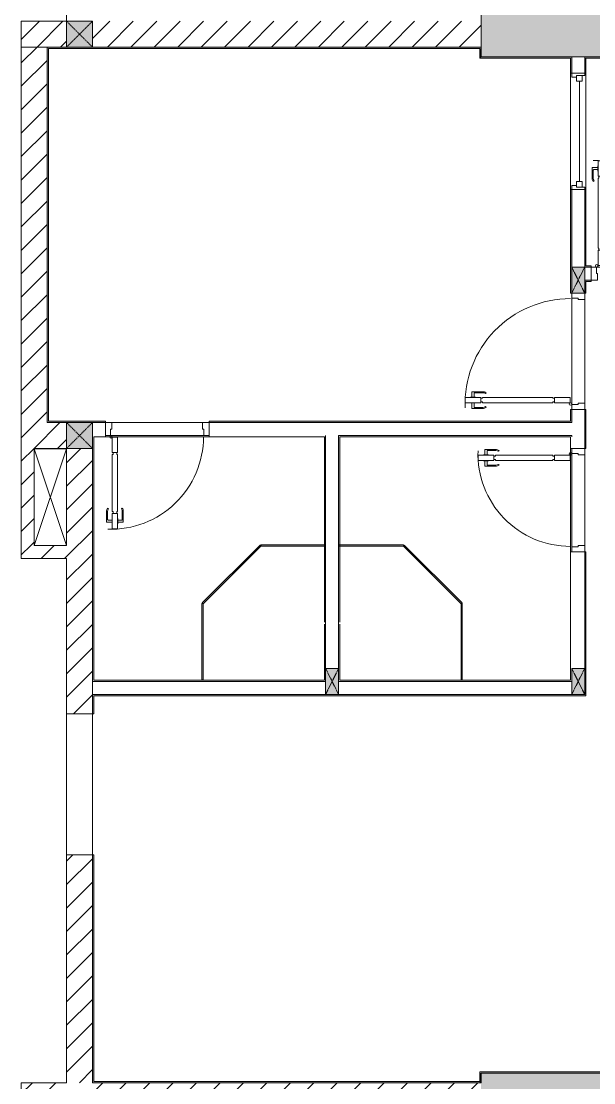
# Model space of a CAD drawing. Header units: millimetres. Extents: x 42054 to 236235, y 253 to 78637.
# Drawn here: x 227383 to 231803, y 61837 to 70037 of the extents above; entities that cross this region are included whole.
import ezdxf

# ---------------------------------------------------------------- set-up
doc = ezdxf.new("R2010")
doc.units = ezdxf.units.MM
doc.linetypes.add('IMPORT-Dash _2_', pattern=[6, 3, -3])
for name, color, linetype, lineweight in [('0-2', 130, 'Continuous', 9), ('A-DETL-GENF-7', 130, 'Continuous', 9), ('A-DOOR-2', 130, 'Continuous', 9), ('A-FLOR-1', 130, 'Continuous', 9), ('A-GLAZ-5', 130, 'Continuous', 9), ('A-GLAZ-CURT-3', 130, 'Continuous', 9), ('A-WALL-1', 130, 'Continuous', 9), ('A-WALL-PATT-3', 130, 'Continuous', 9), ('A_1404_dwg-1', 130, 'Continuous', 9), ('I-WALL', 130, 'Continuous', 9), ('I-WALL-1', 130, 'Continuous', 9), ('S-COLS-1', 130, 'Continuous', 9), ('S-COLS-10', 130, 'IMPORT-Dash _2_', 9), ('S-COLS-2', 130, 'Continuous', 9), ('S-COLS-4', 130, 'Continuous', 9), ('S-COLS-HDLN-1', 130, 'IMPORT-Dash _2_', 9)]:
    doc.layers.add(name, color=color, linetype=linetype, lineweight=lineweight)
pattern_1 = [(45, (0, 0), (-90.50967, 90.50967), [])]

# ---------------------------------------------------------------- blocks, each defined once
blk = doc.blocks.new('A_1404_dwg_NCV_TKTC_KET CAU_rvt-1-TKTC_MB HOÀN THIỆN SÀN TẦNG 3-4-4819833-KeyPlan-CH1A')
at = {"layer": 'S-COLS-1'}
for points in [[(123352.6, 69761.9), (123352.4, 70111.9), (122052.6, 70111.7), (122052.6, 69761.9), (122862.6, 69761.9)], [(122862.6, 61561.9), (123352.6, 61561.9), (123352.6, 61911.9), (122052.6, 61911.9), (122052.6, 61561.9), (122742.6, 61561.9)]]:
    blk.add_hatch(color=256, dxfattribs=at).paths.add_polyline_path(points)
at = {"layer": 'A-FLOR-1', "flags": 128}
blk.add_lwpolyline([(118602.6, 65986.9), (118602.6, 66734.9), (118852.5, 66734.9)], dxfattribs=at)
at = {"layer": 'S-COLS-2'}
blk.add_line((122052.6, 70111.9), (122052.6, 69836.9), dxfattribs=at)
blk = doc.blocks.new('A_1404_dwg_DOOR_CW_01 CANH MO-PANEL KINH - DIW_01-900x2200-CỬA GỖ VÂN LAMINATE-V95-TKTC_MB HOÀN THIỆN SÀN TẦNG 3-4-4819903-KeyPlan-CH1A')
at = {"layer": 'A-DETL-GENF-7'}
for p, q in [((38813.8, 28420.8), (38818.3, 28414.2)), ((38839.6, 28428.9), (38919.1, 28428.9)), ((38902.1, 28420.9), (38839.6, 28420.9)), ((38906.1, 28385.9), (38906.1, 28416.9)), ((38923.1, 28385.9), (38923.1, 28424.9)), ((38813.8, 28307.1), (38818.3, 28313.6)), ((38902.1, 28306.9), (38839.6, 28306.9)), ((38839.6, 28298.9), (38919.1, 28298.9)), ((38906.1, 28341.9), (38906.1, 28310.9)), ((38923.1, 28341.9), (38923.1, 28302.9))]:
    blk.add_line(p, q, dxfattribs=at)
at = {"layer": 'A-DETL-GENF-7', "flags": 128}
for points in [[(38284.6, 28343.9), (38284.6, 28383.9), (38164.6, 28383.9), (38164.6, 28343.9)], [(38298.6, 28349.9), (38298.6, 28343.9), (38840.6, 28343.9), (38840.6, 28349.9), (38854.6, 28349.9), (38854.6, 28377.9), (38840.6, 28377.9), (38840.6, 28383.9), (38298.6, 28383.9), (38298.6, 28377.9), (38284.6, 28377.9), (38284.6, 28349.9)], [(38974.6, 28383.9), (38974.6, 28343.9), (38854.6, 28343.9), (38854.6, 28383.9)], [(38894.8, 28385.9), (38894.8, 28383.9), (38934.3, 28383.9), (38934.3, 28385.9)], [(38894.8, 28341.9), (38894.8, 28343.9), (38934.3, 28343.9), (38934.3, 28341.9)]]:
    blk.add_lwpolyline(points, close=True, dxfattribs=at)
at = {"layer": 'A-DETL-GENF-7'}
blk.add_circle((38162.6, 28393.9), 10, dxfattribs=at)
for centre, radius, start, end in [((38162.6, 28393.9), 814, 270, 2), ((38839.6, 28383.9), 45, 90, 125), ((38839.6, 28383.9), 37, 90, 125), ((38902.1, 28416.9), 4, 0, 90), ((38919.1, 28424.9), 4, 0, 90), ((38839.6, 28343.9), 45, 235, 270), ((38839.6, 28343.9), 37, 235, 270), ((38902.1, 28310.9), 4, 270, 0), ((38919.1, 28302.9), 4, 270, 0)]:
    blk.add_arc(centre, radius, start, end, dxfattribs=at)
at = {"layer": 'A-DOOR-2'}
blk.add_line((38152.6, 28393.9), (38152.6, 28368.9), dxfattribs=at)
at = {"layer": 'A-DOOR-2', "flags": 128}
blk.add_lwpolyline([(38052.6, 28436.9), (38052.6, 28386.9), (38102.6, 28386.9), (38102.6, 28396.9), (38152.6, 28396.9), (38152.6, 28436.9)], close=True, dxfattribs=at)
blk.add_lwpolyline([(38152.6, 27536.9), (38152.6, 27576.9), (38102.6, 27576.9), (38102.6, 27586.9), (38052.6, 27586.9), (38052.6, 27536.9)], dxfattribs=at)
blk = doc.blocks.new('A_1404_dwg_DOOR_CW_01 CANH MO-PANEL KINH - DIG_02-800x2200-CỬA NHÔM KÍNH-V60-TKTC_MB HOÀN THIỆN SÀN TẦNG 3-4-4819851-KeyPlan-CH1A')
at = {"layer": 'A-DETL-GENF-7'}
for p, q in [((104712.9, 29523.9), (104712.9, 29603.4)), ((104755.9, 29607.4), (104716.9, 29607.4)), ((104799.9, 29607.4), (104838.9, 29607.4)), ((104842.9, 29523.9), (104842.9, 29603.4)), ((104720.9, 29586.4), (104720.9, 29523.9)), ((104755.9, 29590.4), (104724.9, 29590.4)), ((104799.9, 29590.4), (104830.9, 29590.4)), ((104834.9, 29586.4), (104834.9, 29523.9)), ((104721.1, 29498.1), (104727.6, 29502.7)), ((104834.8, 29498.1), (104828.2, 29502.7))]:
    blk.add_line(p, q, dxfattribs=at)
at = {"layer": 'A-DETL-GENF-7', "flags": 128}
for points in [[(104755.9, 29579.2), (104757.9, 29579.2), (104757.9, 29618.7), (104755.9, 29618.7)], [(104797.9, 29658.9), (104757.9, 29658.9), (104757.9, 29538.9), (104797.9, 29538.9)], [(104799.9, 29579.2), (104797.9, 29579.2), (104797.9, 29618.7), (104799.9, 29618.7)], [(104763.9, 29082.9), (104757.9, 29082.9), (104757.9, 29524.9), (104763.9, 29524.9), (104763.9, 29538.9), (104791.9, 29538.9), (104791.9, 29524.9), (104797.9, 29524.9), (104797.9, 29082.9), (104791.9, 29082.9), (104791.9, 29068.9), (104763.9, 29068.9)], [(104757.9, 29068.9), (104797.9, 29068.9), (104797.9, 28948.9), (104757.9, 28948.9)]]:
    blk.add_lwpolyline(points, close=True, dxfattribs=at)
at = {"layer": 'A-DETL-GENF-7'}
blk.add_circle((104807.9, 28946.9), 10, dxfattribs=at)
for centre, radius, start, end in [((104807.9, 28946.9), 714, 88, 180), ((104716.9, 29603.4), 4, 90, 180), ((104838.9, 29603.4), 4, 0, 90), ((104757.9, 29523.9), 45, 180, 215), ((104724.9, 29586.4), 4, 90, 180), ((104757.9, 29523.9), 37, 180, 215), ((104797.9, 29523.9), 37, 325, 0), ((104830.9, 29586.4), 4, 0, 90), ((104797.9, 29523.9), 45, 325, 0)]:
    blk.add_arc(centre, radius, start, end, dxfattribs=at)
at = {"layer": 'A-DOOR-2'}
blk.add_line((104807.9, 28936.9), (104782.9, 28936.9), dxfattribs=at)
at = {"layer": 'A-DOOR-2', "flags": 128}
for points in [[(104050.9, 28836.9), (104050.9, 28936.9), (104090.9, 28936.9), (104090.9, 28886.9), (104100.9, 28886.9), (104100.9, 28836.9)], [(104800.9, 28836.9), (104800.9, 28886.9), (104810.9, 28886.9), (104810.9, 28936.9), (104850.9, 28936.9), (104850.9, 28836.9)]]:
    blk.add_lwpolyline(points, close=True, dxfattribs=at)
blk = doc.blocks.new('A_1404_dwg_M_Fixed - 900 x 1400-901191-TKTC_MB HOÀN THIỆN SÀN TẦNG 3-4-4819853-KeyPlan-CH1A')
at = {"layer": 'A-GLAZ-5'}
blk.add_line((107013.5, 28877.9), (107787.5, 28877.9), dxfattribs=at)
at = {"layer": 'A-GLAZ-5', "flags": 128}
for points in [[(106982.5, 28899.9), (106982.5, 28936.9), (106950.5, 28936.9)], [(106950.5, 28836.9), (106969.5, 28836.9), (106969.5, 28899.9), (107013.5, 28899.9), (107013.5, 28855.9), (106969.5, 28855.9)], [(107831.5, 28855.9), (107787.5, 28855.9), (107787.5, 28899.9), (107831.5, 28899.9), (107831.5, 28836.9), (107849.4, 28836.9)], [(107818.5, 28899.9), (107818.5, 28936.9), (107850.5, 28936.9)]]:
    blk.add_lwpolyline(points, dxfattribs=at)
blk = doc.blocks.new('A_1404_dwg_System Panel - Glazed-901218-TKTC_MB HOÀN THIỆN SÀN TẦNG 3-4-4819900-KeyPlan-CH1A')
at = {"layer": 'A-GLAZ-CURT-3'}
blk.add_hatch(color=256, dxfattribs=at).paths.add_polyline_path([(41007.6, 64948.9), (41002.6, 65539.6), (40997.6, 65536.1), (40997.6, 64948.9)])
blk.add_line((41007.6, 64948.9), (41007.6, 65539.6), dxfattribs=at)
at = {"layer": 'A-GLAZ-CURT-3', "flags": 128}
blk.add_lwpolyline([(40997.6, 65537.5), (40997.6, 64948.9), (41007.6, 64948.9)], dxfattribs=at)
blk = doc.blocks.new('A_1404_dwg_System Panel - Glazed-901219-TKTC_MB HOÀN THIỆN SÀN TẦNG 3-4-V110-KeyPlan-CH1A')
at = {"layer": 'A-GLAZ-CURT-3'}
blk.add_hatch(color=256, dxfattribs=at).paths.add_polyline_path([(39446.8, 29483), (39450.3, 29493.6), (39002.6, 29934.3), (38999, 29930.7), (39409, 29520.7)])
blk.add_line((38999, 29930.7), (39446.8, 29483), dxfattribs=at)
at = {"layer": 'A-GLAZ-CURT-3', "flags": 128}
blk.add_lwpolyline([(39452.4, 29491.5), (39006.1, 29937.8), (38999, 29930.7)], dxfattribs=at)
blk = doc.blocks.new('A_1404_dwg_System Panel - Glazed-901217-TKTC_MB HOÀN THIỆN SÀN TẦNG 3-4-V111-KeyPlan-CH1A')
at = {"layer": 'A-GLAZ-CURT-3'}
blk.add_hatch(color=256, dxfattribs=at).paths.add_polyline_path([(39453.8, 29481.5), (39952.6, 29481.5), (39952.6, 29491.5), (39450.3, 29486.5), (39450.3, 29481.5)])
at = {"layer": 'A-GLAZ-CURT-3', "flags": 128}
blk.add_lwpolyline([(39450.3, 29481.5), (39952.6, 29481.5), (39952.6, 29491.5), (39450.3, 29491.5)], close=True, dxfattribs=at)
blk = doc.blocks.new('A_1404_dwg_G1_SOF - BO TRU - 100x200-746114-TKTC_MB HOÀN THIỆN SÀN TẦNG 3-4-4819846-KeyPlan-CH1A')
at = {"layer": 'S-COLS-1'}
blk.add_hatch(color=256, dxfattribs=at).paths.add_polyline_path([(49952.6, 40036.9), (49952.6, 40236.9), (49852.6, 40236.9), (49852.6, 40036.9)])
at = {"layer": 'S-COLS-1', "flags": 128}
blk.add_lwpolyline([(49852.6, 40036.9), (49852.6, 40236.9), (49952.6, 40236.9), (49952.6, 40036.9)], close=True, dxfattribs=at)
at = {"layer": 'S-COLS-HDLN-1'}
for p, q in [((49952.6, 40036.9), (49852.6, 40236.9)), ((49852.6, 40036.9), (49952.6, 40236.9))]:
    blk.add_line(p, q, dxfattribs=at)
blk = doc.blocks.new('A_1404_dwg_DOOR_CW_01 CANH MO-PANEL KINH - DIG_01-900x2200-CỬA NHÔM KÍNH-901226-TKTC_MB HOÀN THIỆN SÀN TẦNG 3-4-4819905-KeyPlan-CH1A')
at = {"layer": 'A-DETL-GENF-7'}
for p, q in [((37872.7, 26675.7), (37879.3, 26671.2)), ((37986.4, 26675.7), (37979.9, 26671.2)), ((37864.6, 26649.9), (37864.6, 26570.4)), ((37872.6, 26587.4), (37872.6, 26649.9)), ((37907.6, 26583.4), (37876.6, 26583.4)), ((37951.6, 26583.4), (37982.6, 26583.4)), ((37986.6, 26587.4), (37986.6, 26649.9)), ((37994.6, 26649.9), (37994.6, 26570.4)), ((37907.6, 26566.4), (37868.6, 26566.4)), ((37951.6, 26566.4), (37990.6, 26566.4))]:
    blk.add_line(p, q, dxfattribs=at)
at = {"layer": 'A-DETL-GENF-7', "flags": 128}
for points in [[(37909.6, 27204.9), (37949.6, 27204.9), (37949.6, 27324.9), (37909.6, 27324.9)], [(37915.6, 27190.9), (37909.6, 27190.9), (37909.6, 26648.9), (37915.6, 26648.9), (37915.6, 26634.9), (37943.6, 26634.9), (37943.6, 26648.9), (37949.6, 26648.9), (37949.6, 27190.9), (37943.6, 27190.9), (37943.6, 27204.9), (37915.6, 27204.9)], [(37907.6, 26594.7), (37909.6, 26594.7), (37909.6, 26555.2), (37907.6, 26555.2)], [(37949.6, 26514.9), (37909.6, 26514.9), (37909.6, 26634.9), (37949.6, 26634.9)], [(37951.6, 26594.7), (37949.6, 26594.7), (37949.6, 26555.2), (37951.6, 26555.2)]]:
    blk.add_lwpolyline(points, close=True, dxfattribs=at)
at = {"layer": 'A-DETL-GENF-7'}
blk.add_circle((37959.6, 27326.9), 10, dxfattribs=at)
for centre, radius, start, end in [((37959.6, 27326.9), 814, 180, 272), ((37909.6, 26649.9), 45, 145, 180), ((37909.6, 26649.9), 37, 145, 180), ((37949.6, 26649.9), 37, 0, 35), ((37949.6, 26649.9), 45, 0, 35), ((37868.6, 26570.4), 4, 180, 270), ((37876.6, 26587.4), 4, 180, 270), ((37982.6, 26587.4), 4, 270, 0), ((37990.6, 26570.4), 4, 270, 0)]:
    blk.add_arc(centre, radius, start, end, dxfattribs=at)
at = {"layer": 'A-DOOR-2'}
blk.add_line((37959.6, 27336.9), (37934.6, 27336.9), dxfattribs=at)
at = {"layer": 'A-DOOR-2', "flags": 128}
for points in [[(37152.6, 27436.9), (37102.6, 27436.9), (37102.6, 27336.9), (37142.6, 27336.9), (37142.6, 27386.9), (37152.6, 27386.9)], [(38002.6, 27436.9), (37952.6, 27436.9), (37952.6, 27386.9), (37962.6, 27386.9), (37962.6, 27336.9), (38002.6, 27336.9)]]:
    blk.add_lwpolyline(points, close=True, dxfattribs=at)
blk = doc.blocks.new('A_1404_dwg_System Panel - Glazed-901212-TKTC_MB HOÀN THIỆN SÀN TẦNG 3-4-V112-KeyPlan-CH1A')
at = {"layer": 'A-GLAZ-CURT-3'}
blk.add_hatch(color=256, dxfattribs=at).paths.add_polyline_path([(40551.3, 29481.5), (40554.8, 29486.5), (40551.3, 29491.5), (40052.6, 29491.5), (40052.6, 29481.5)])
at = {"layer": 'A-GLAZ-CURT-3', "flags": 128}
blk.add_lwpolyline([(40552.8, 29491.5), (40052.6, 29491.5), (40052.6, 29481.5), (40554.8, 29481.5)], dxfattribs=at)
blk = doc.blocks.new('A_1404_dwg_System Panel - Glazed-901210-TKTC_MB HOÀN THIỆN SÀN TẦNG 3-4-4819895-KeyPlan-CH1A')
at = {"layer": 'A-GLAZ-CURT-3'}
blk.add_hatch(color=256, dxfattribs=at).paths.add_polyline_path([(38999, 64948.9), (39007.6, 64948.9), (39002.6, 65539.6), (38997.6, 65539.6), (38997.6, 64948.9)])
blk.add_line((39007.6, 64948.9), (39007.6, 65537.5), dxfattribs=at)
at = {"layer": 'A-GLAZ-CURT-3', "flags": 128}
blk.add_lwpolyline([(38997.6, 65539.6), (38997.6, 64948.9), (39007.6, 64948.9)], dxfattribs=at)
blk = doc.blocks.new('A_1404_dwg_System Panel - Glazed-901211-TKTC_MB HOÀN THIỆN SÀN TẦNG 3-4-V113-KeyPlan-CH1A')
at = {"layer": 'A-GLAZ-CURT-3'}
blk.add_hatch(color=256, dxfattribs=at).paths.add_polyline_path([(40558.4, 29483), (41002.6, 29934.3), (40997.6, 29936.3), (40554.8, 29486.5)])
at = {"layer": 'A-GLAZ-CURT-3', "flags": 128}
blk.add_lwpolyline([(40999, 29937.8), (40551.3, 29490.1), (40558.4, 29483), (41006.1, 29930.7)], close=True, dxfattribs=at)
blk = doc.blocks.new('A_1404_dwg_NCV_TKTC_TANG 3 - 4_rvt-1-TKTC_MB HOÀN THIỆN SÀN TẦNG 3-4-4819943-KeyPlan-CH1A')
at = {"layer": 'A-WALL-PATT-3'}
for points in [[(118702.6, 66946.9), (118712.6, 66946.9), (118712.6, 69836.9), (118702.6, 69836.9), (118702.6, 69658.9)], [(122052.6, 69826.9), (122052.4, 69836.9), (118712.6, 69836.9), (118712.6, 69826.9), (122052.4, 69826.9)], [(122052.4, 69751.9), (122052.6, 69751.9), (122052.4, 69826.9), (122042.6, 69826.9), (122042.6, 69751.9)], [(122052.6, 69751.9), (122752.6, 69751.9), (122752.6, 69761.9), (122052.6, 69761.9)], [(122862.6, 69751.9), (123362.6, 69751.9), (123362.6, 69761.9), (122862.6, 69761.9)], [(121491.6, 64826.9), (122862.6, 64826.9), (122862.6, 64836.9), (119062.6, 64836.9), (119062.6, 64826.9), (120952.6, 64826.9)], [(122042.6, 61911.9), (123352.6, 61911.9), (123352.6, 61921.9), (122042.6, 61921.9)], [(122052.6, 61836.9), (122052.6, 61911.9), (122042.6, 61911.9), (122042.6, 61836.9)], [(119062.6, 61836.9), (122042.6, 61836.9), (122042.6, 61846.9), (119062.6, 61846.9)]]:
    blk.add_hatch(color=256, dxfattribs=at).paths.add_polyline_path(points)
h = blk.add_hatch(color=256, dxfattribs=at)
h.paths.add_polyline_path([(122752.6, 66946.9), (122752.6, 67036.9), (122742.6, 67036.9), (122742.6, 66946.9)])
h.paths.add_polyline_path([(122752.6, 67936.9), (122752.6, 68736.9), (122742.6, 68736.9), (122742.6, 67936.9)])
h.paths.add_polyline_path([(122742.6, 69636.9), (122752.6, 69636.9), (122752.6, 69751.9), (122742.6, 69751.9), (122742.6, 69658.9)])
h = blk.add_hatch(color=256, dxfattribs=at)
h.paths.add_polyline_path([(122852.6, 68146.9), (122862.6, 68146.9), (122862.6, 68736.9), (122852.6, 68736.9)])
h.paths.add_polyline_path([(122852.6, 69636.9), (122862.6, 69636.9), (122862.6, 69761.9), (122852.6, 69761.9), (122852.6, 69658.9)])
h = blk.add_hatch(color=256, dxfattribs=at)
h.paths.add_polyline_path([(122902.6, 68136.9), (122902.6, 68146.9), (122852.6, 68146.9), (122852.6, 68136.9), (122862.6, 68136.9)])
h.paths.add_polyline_path([(123952.6, 68136.9), (124552.6, 68136.9), (124552.6, 68146.9), (123802.6, 68146.9), (123802.6, 68136.9), (123852.6, 68136.9)])
h = blk.add_hatch(color=256, dxfattribs=at)
h.paths.add_polyline_path([(122852.6, 64836.9), (122862.6, 64836.9), (122862.6, 65937.3), (122852.6, 65937.3), (122852.6, 65036.9)])
h.paths.add_polyline_path([(122852.6, 66737.3), (122862.6, 66737.3), (122862.6, 67036.9), (122852.6, 67036.9)])
h.paths.add_polyline_path([(122852.6, 67936.9), (122862.6, 67936.9), (122862.6, 68036.9), (122852.6, 68036.9), (122852.6, 68026.9)])
h = blk.add_hatch(color=256, dxfattribs=at)
h.paths.add_polyline_path([(123802.6, 68026.9), (123842.6, 68026.9), (123842.6, 68036.9), (123802.6, 68036.9)])
h.paths.add_polyline_path([(122902.6, 68026.9), (122902.6, 68036.9), (122862.6, 68036.9), (122862.6, 68026.9)])
h = blk.add_hatch(color=256, dxfattribs=at)
h.paths.add_polyline_path([(122752.6, 66936.9), (122752.6, 66946.9), (119952.6, 66946.9), (119952.6, 66936.9), (121491.6, 66936.9)])
h.paths.add_polyline_path([(119052.5, 66936.9), (119152.6, 66936.9), (119152.6, 66946.9), (118702.6, 66946.9), (118702.6, 66936.9), (118852.5, 66936.9)])
h = blk.add_hatch(color=256, dxfattribs=at)
h.paths.add_polyline_path([(119052.6, 61836.9), (119062.6, 61836.9), (119062.6, 63596.9), (119052.6, 63596.9), (119052.6, 61846.9)])
h.paths.add_polyline_path([(119052.6, 64686.9), (119062.6, 64686.9), (119062.6, 64836.9), (119052.6, 64836.9), (119052.6, 64826.9)])
at = {"layer": 'A-FLOR-1'}
for p, q in [((119902.6, 66937), (119202.6, 66937)), ((119202.6, 66936.9), (119902.6, 66936.9)), ((119192.6, 66837), (119912.6, 66837)), ((122752.6, 66697.3), (122752.6, 65977.3)), ((119902.6, 64946.9), (119902.6, 64948.9)), ((121902.6, 64948.9), (121902.6, 64946.9)), ((119052.6, 64686.9), (119052.6, 63596.9))]:
    blk.add_line(p, q, dxfattribs=at)
at = {"layer": 'A-FLOR-1', "flags": 128}
for points in [[(122752.6, 67076.9), (122752.6, 67896.9)], [(122852.6, 67886.9), (122852.6, 67086.9)], [(122852.6, 66687.3), (122852.6, 65987.3)]]:
    blk.add_lwpolyline(points, close=True, dxfattribs=at)
blk.add_lwpolyline([(119052.6, 64687.4), (118852.7, 64687.4), (118852.7, 63597.4), (119052.7, 63597.4), (119052.7, 64686.9)], dxfattribs=at)
at = {"layer": 'A-WALL-1'}
for p, q in [((122752.6, 69751.9), (122752.6, 69636.9)), ((122852.6, 69636.9), (122852.6, 69761.9)), ((122752.6, 69636.9), (122852.6, 69636.9)), ((122852.6, 68736.9), (122752.6, 68736.9)), ((122752.6, 68736.9), (122752.6, 68136.9)), ((122852.6, 68146.9), (122852.6, 68736.9)), ((122852.6, 68136.9), (122852.6, 68146.9)), ((122902.6, 68136.9), (122852.6, 68136.9)), ((122902.6, 68036.9), (122902.6, 68136.9)), ((122852.6, 68036.9), (122862.6, 68036.9)), ((122862.6, 68036.9), (122902.6, 68036.9)), ((122752.6, 67076.9), (122752.6, 67896.9)), ((122852.6, 67886.9), (122852.6, 67086.9)), ((122852.6, 67036.9), (122752.6, 67036.9)), ((122752.6, 67036.9), (122752.6, 66946.9)), ((122852.6, 66737.3), (122852.6, 67036.9)), ((119052.6, 66936.9), (119052.6, 66836.9)), ((119152.6, 66936.9), (119052.6, 66936.9)), ((119152.6, 66836.9), (119152.6, 66936.9)), ((119202.6, 66936.9), (119902.6, 66936.9)), ((119952.6, 66936.9), (119952.6, 66836.9)), ((120852.6, 66936.9), (119952.6, 66936.9)), ((120852.6, 66836.9), (120852.6, 65992.3)), ((122752.6, 66737.3), (122852.6, 66737.3)), ((122852.6, 66687.3), (122852.6, 65987.3)), ((120852.6, 65992.3), (120852.6, 65982.3)), ((120852.6, 65982.3), (120852.6, 65036.9)), ((120952.6, 65982.3), (120952.6, 65992.3)), ((120952.6, 65036.9), (120952.6, 65982.3)), ((122852.6, 65937.3), (122752.6, 65937.3)), ((122852.6, 65036.9), (122852.6, 65937.3)), ((122752.6, 64936.9), (120952.6, 64936.9)), ((120952.6, 64836.9), (122752.6, 64836.9))]:
    blk.add_line(p, q, dxfattribs=at)
at = {"layer": 'A-WALL-1', "flags": 128}
for points in [[(122852.6, 69761.9), (122752.6, 69761.9), (122752.6, 69751.9)], [(122752.6, 66946.9), (122752.6, 66936.9), (120852.6, 66936.9)], [(120952.6, 65992.3), (120952.6, 66836.9), (122752.6, 66836.9), (122752.6, 66826.9)], [(120852.6, 64936.9), (119052.6, 64936.9), (119052.6, 64836.9), (120852.6, 64836.9)]]:
    blk.add_lwpolyline(points, dxfattribs=at)
at = {"layer": 'I-WALL'}
for p, q in [((122752.6, 69636.9), (122752.6, 69751.9)), ((122852.6, 69761.9), (122852.6, 69636.9)), ((122742.6, 68736.9), (122742.6, 69636.9)), ((122862.6, 69636.9), (122862.6, 68736.9)), ((122752.6, 68136.9), (122752.6, 68736.9)), ((122852.6, 68736.9), (122852.6, 68146.9)), ((122852.6, 68136.9), (122902.6, 68136.9)), ((122902.6, 68036.9), (122862.6, 68036.9)), ((122752.6, 66946.9), (122752.6, 67036.9)), ((122852.6, 67036.9), (122852.6, 66737.3)), ((119052.6, 66936.9), (119152.6, 66936.9)), ((119952.6, 66936.9), (120852.6, 66936.9)), ((119952.6, 66827), (119152.6, 66827)), ((122742.6, 65937.3), (122742.6, 66737.3)), ((122852.6, 65937.3), (122852.6, 65036.9))]:
    blk.add_line(p, q, dxfattribs=at)
at = {"layer": 'I-WALL-1'}
for p, q in [((119052.5, 69836.9), (118852.5, 69836.9)), ((122852.6, 68146.9), (122852.6, 68136.9)), ((122862.6, 68036.9), (122852.6, 68036.9)), ((118852.5, 66936.9), (119052.5, 66936.9)), ((120842.6, 65992.3), (120842.6, 65982.3)), ((120842.6, 65982.3), (120842.6, 65395.6)), ((120852.6, 65982.3), (120852.6, 65992.3)), ((120852.6, 65036.9), (120852.6, 65982.3)), ((120952.6, 65992.3), (120952.6, 65982.3)), ((120952.6, 65982.3), (120952.6, 65036.9)), ((120962.6, 65982.3), (120962.6, 65992.3)), ((120962.6, 65395.6), (120962.6, 65982.3)), ((122752.6, 64836.9), (120952.6, 64836.9))]:
    blk.add_line(p, q, dxfattribs=at)
at = {"layer": 'I-WALL-1', "flags": 128}
for points in [[(118852.5, 69836.9), (118712.6, 69836.9), (118702.6, 69836.9), (118702.6, 66946.9), (118702.6, 66936.9), (118852.5, 66936.9)], [(119152.6, 66936.9), (119152.6, 66946.9), (118712.6, 66946.9), (118712.6, 69826.9), (122042.6, 69826.9), (122042.6, 69751.9), (122052.6, 69751.9), (122742.6, 69751.9), (122742.6, 69636.9), (122752.6, 69636.9)], [(122752.6, 69751.9), (122752.6, 69761.9), (122052.6, 69761.9), (122052.6, 69826.9), (122052.6, 69836.9), (119052.5, 69836.9)], [(122852.6, 69636.9), (122862.6, 69636.9), (122862.6, 69751.9), (123362.6, 69751.9), (123362.6, 69761.9), (123362.6, 69826.9), (124552.6, 69826.9), (124552.6, 69836.9), (123352.6, 69836.9), (123352.6, 69826.9), (123352.6, 69761.9), (122862.6, 69761.9), (122852.6, 69761.9)], [(122752.6, 68736.9), (122742.6, 68736.9), (122742.6, 67936.9), (122752.6, 67936.9)], [(122902.6, 68136.9), (122902.6, 68146.9), (122862.6, 68146.9), (122862.6, 68736.9), (122852.6, 68736.9)], [(122852.6, 67936.9), (122862.6, 67936.9), (122862.6, 68026.9), (122902.6, 68026.9), (122902.6, 68036.9)], [(122752.6, 67036.9), (122742.6, 67036.9), (122742.6, 66946.9), (119952.6, 66946.9), (119952.6, 66936.9)], [(122852.6, 66737.3), (122862.6, 66737.3), (122862.6, 67036.9), (122852.6, 67036.9)], [(120852.6, 66936.9), (122752.6, 66936.9), (122752.6, 66946.9)], [(119052.6, 66837), (119052.6, 66827), (119052.6, 64946.9), (119052.6, 64936.9), (120842.6, 64936.9), (120852.6, 64936.9)], [(120842.6, 65379.4), (120842.6, 64946.9), (119062.6, 64946.9), (119062.6, 66827), (119152.6, 66827), (119152.6, 66837)], [(119952.6, 66837), (119952.6, 66827), (120842.6, 66827), (120842.6, 65992.3)], [(120852.6, 65992.3), (120852.6, 66827), (120852.6, 66837)], [(122752.6, 66826.9), (122752.6, 66836.9), (120952.6, 66836.9), (120952.6, 66826.9), (120952.6, 65992.3)], [(120962.6, 65992.3), (120962.6, 66826.9), (122742.6, 66826.9), (122742.6, 66737.3), (122752.6, 66737.3)], [(120852.6, 64836.9), (119062.6, 64836.9), (119052.6, 64836.9), (119052.6, 64686.9), (119062.6, 64686.9), (119062.6, 64826.9), (122862.6, 64826.9), (122862.6, 64836.9), (122862.6, 65937.3), (122852.6, 65937.3)], [(122752.6, 65937.3), (122742.6, 65937.3), (122742.6, 64946.9), (120962.6, 64946.9), (120962.6, 65379.4)], [(120952.6, 64936.9), (122742.6, 64936.9), (122752.6, 64936.9)]]:
    blk.add_lwpolyline(points, dxfattribs=at)
blk.add_lwpolyline([(122042.6, 61836.9), (122052.6, 61836.9), (122052.6, 61911.9), (123352.6, 61911.9), (123352.6, 61846.9), (123352.6, 61836.9), (125852.6, 61836.9), (125852.6, 61846.9), (125852.6, 62162.4), (125842.6, 62162.4), (125842.6, 61846.9), (123362.6, 61846.9), (123362.6, 61921.9), (123352.6, 61921.9), (122042.6, 61921.9), (122042.6, 61911.9), (122042.6, 61846.9), (119062.6, 61846.9), (119062.6, 63596.9), (119052.6, 63596.9), (119052.6, 61836.9), (119062.6, 61836.9)], close=True, dxfattribs=at)
for name, p, rotation in [('A_1404_dwg_M_Fixed - 900 x 1400-901191-TKTC_MB HOÀN THIỆN SÀN TẦNG 3-4-4819853-KeyPlan-CH1A', (151689.5, -38213.6), 90), ('A_1404_dwg_DOOR_CW_01 CANH MO-PANEL KINH - DIG_01-900x2200-CỬA NHÔM KÍNH-901226-TKTC_MB HOÀN THIỆN SÀN TẦNG 3-4-4819905-KeyPlan-CH1A', (160905.1, 95473.9), 180), ('A_1404_dwg_G1_SOF - BO TRU - 100x200-746114-TKTC_MB HOÀN THIỆN SÀN TẦNG 3-4-4819846-KeyPlan-CH1A', (172705.1, 108173.9), 180), ('A_1404_dwg_DOOR_CW_01 CANH MO-PANEL KINH - DIW_01-900x2200-CỬA GỖ VÂN LAMINATE-V95-TKTC_MB HOÀN THIỆN SÀN TẦNG 3-4-4819903-KeyPlan-CH1A', (160905.1, 95473.9), 180), ('A_1404_dwg_DOOR_CW_01 CANH MO-PANEL KINH - DIG_02-800x2200-CỬA NHÔM KÍNH-V60-TKTC_MB HOÀN THIỆN SÀN TẦNG 3-4-4819851-KeyPlan-CH1A', (224003.5, 95773.9), 180), ('A_1404_dwg_DOOR_CW_01 CANH MO-PANEL KINH - DIG_02-800x2200-CỬA NHÔM KÍNH-V60-TKTC_MB HOÀN THIỆN SÀN TẦNG 3-4-4819851-KeyPlan-CH1A', (151689.5, -38113.6), 90), ('A_1404_dwg_System Panel - Glazed-901211-TKTC_MB HOÀN THIỆN SÀN TẦNG 3-4-V113-KeyPlan-CH1A', (160905.1, 95473.9), 180), ('A_1404_dwg_System Panel - Glazed-901212-TKTC_MB HOÀN THIỆN SÀN TẦNG 3-4-V112-KeyPlan-CH1A', (160905.1, 95473.9), 180), ('A_1404_dwg_System Panel - Glazed-901217-TKTC_MB HOÀN THIỆN SÀN TẦNG 3-4-V111-KeyPlan-CH1A', (160905.1, 95473.9), 180), ('A_1404_dwg_System Panel - Glazed-901219-TKTC_MB HOÀN THIỆN SÀN TẦNG 3-4-V110-KeyPlan-CH1A', (160905.1, 95473.9), 180), ('A_1404_dwg_G1_SOF - BO TRU - 100x200-746114-TKTC_MB HOÀN THIỆN SÀN TẦNG 3-4-4819846-KeyPlan-CH1A', (170805.1, 105073.9), 180), ('A_1404_dwg_G1_SOF - BO TRU - 100x200-746114-TKTC_MB HOÀN THIỆN SÀN TẦNG 3-4-4819846-KeyPlan-CH1A', (172705.1, 105073.9), 180)]:
    blk.add_blockref(name, p, dxfattribs=dict(rotation=rotation))
for name in ['A_1404_dwg_System Panel - Glazed-901210-TKTC_MB HOÀN THIỆN SÀN TẦNG 3-4-4819895-KeyPlan-CH1A', 'A_1404_dwg_System Panel - Glazed-901218-TKTC_MB HOÀN THIỆN SÀN TẦNG 3-4-4819900-KeyPlan-CH1A']:
    blk.add_blockref(name, (80900, 0))
blk = doc.blocks.new('A_1404_dwg_G1_SOF - BO TRU - 200x200-V46-TKTC_MB HOÀN THIỆN SÀN TẦNG 3-4-4820026-KeyPlan-CH1A')
at = {"layer": 'S-COLS-10'}
blk.add_hatch(color=256, dxfattribs=at).paths.add_polyline_path([(118852.5, 45236.9), (119052.5, 45237.4), (119052.5, 45436.9), (118852.5, 45436.9), (118852.5, 45237.4)])
at = {"layer": 'S-COLS-4', "flags": 128}
blk.add_lwpolyline([(118852.5, 45236.9), (118852.5, 45436.9), (119052.5, 45436.9), (119052.5, 45236.9)], dxfattribs=at)
at = {"layer": 'S-COLS-HDLN-1'}
for p, q in [((118852.5, 45436.9), (119052.5, 45236.9)), ((119052.5, 45436.9), (118852.5, 45236.9))]:
    blk.add_line(p, q, dxfattribs=at)
blk = doc.blocks.new('A_1404_dwg_G1_SOF - BO TRU - 200x200-V45-TKTC_MB HOÀN THIỆN SÀN TẦNG 3-4-4820025-KeyPlan-CH1A')
at = {"layer": 'S-COLS-10'}
blk.add_hatch(color=256, dxfattribs=at).paths.add_polyline_path([(119052.6, 33636.9), (119052.6, 33836.9), (118852.6, 33836.9), (118852.6, 33636.9)])
at = {"layer": 'S-COLS-4', "flags": 128}
blk.add_lwpolyline([(119052.6, 33836.9), (119052.6, 33636.9), (118852.6, 33636.9), (118852.6, 33836.9)], dxfattribs=at)
at = {"layer": 'S-COLS-HDLN-1'}
for p, q in [((118852.6, 33836.9), (119052.6, 33636.9)), ((119052.6, 33836.9), (118852.6, 33636.9))]:
    blk.add_line(p, q, dxfattribs=at)
blk = doc.blocks.new('A_1404_dwg-4819832-KeyPlan-CH1A')
at = {"layer": 'A-WALL-PATT-3'}
h = blk.add_hatch(dxfattribs=at)
h.set_pattern_fill('FP_26', color=256, style=0, pattern_type=2)
h.set_pattern_definition(pattern_1)
h.paths.add_polyline_path([(122052.4, 69836.9), (122052.6, 69836.9), (122052.4, 70036.9), (119052.5, 70036.9), (119052.5, 69836.9), (122042.4, 69836.9)])
h.paths.add_polyline_path([(118502.5, 69836.9), (118852.5, 69836.9), (118852.5, 70036.9), (118502.5, 70036.9)])
h = blk.add_hatch(dxfattribs=at)
h.set_pattern_fill('FP_26', color=256, style=0, pattern_type=2)
h.set_pattern_definition(pattern_1)
h.paths.add_polyline_path([(118502.6, 66936.9), (118702.6, 66936.9), (118702.6, 69836.9), (118502.6, 69836.9), (118502.6, 66946.9)])
h = blk.add_hatch(dxfattribs=at)
h.set_pattern_fill('FP_26', color=256, style=0, pattern_type=2)
h.set_pattern_definition(pattern_1)
h.paths.add_polyline_path([(118602.5, 66736.9), (118852.5, 66736.9), (118852.5, 66936.9), (118502.6, 66936.9), (118502.6, 66736.9)])
h = blk.add_hatch(dxfattribs=at)
h.set_pattern_fill('FP_26', color=256, style=0, pattern_type=2)
h.set_pattern_definition(pattern_1)
h.paths.add_polyline_path([(118602.5, 65986.9), (118602.5, 66736.9), (118502.5, 66736.9), (118502.6, 65986.9)])
h = blk.add_hatch(dxfattribs=at)
h.set_pattern_fill('FP_26', color=256, style=0, pattern_type=2)
h.set_pattern_definition(pattern_1)
h.paths.add_polyline_path([(119052.5, 65886.9), (119052.5, 66736.9), (118852.5, 66736.9), (118852.5, 65886.9)])
h = blk.add_hatch(dxfattribs=at)
h.set_pattern_fill('FP_26', color=256, style=0, pattern_type=2)
h.set_pattern_definition(pattern_1)
h.paths.add_polyline_path([(118702.6, 65886.9), (118852.5, 65886.9), (118852.5, 65986.9), (118502.5, 65986.9), (118502.6, 65886.9), (118602.5, 65886.9)])
h = blk.add_hatch(dxfattribs=at)
h.set_pattern_fill('FP_26', color=256, style=0, pattern_type=2)
h.set_pattern_definition(pattern_1)
h.paths.add_polyline_path([(118852.5, 61836.9), (119052.5, 61836.9), (119052.5, 63596.9), (118852.5, 63596.9)])
h.paths.add_polyline_path([(118852.5, 64686.9), (119052.5, 64687.4), (119052.5, 65886.9), (118852.5, 65886.9), (118852.5, 64687.4)])
h = blk.add_hatch(dxfattribs=at)
h.set_pattern_fill('FP_26', color=256, style=0, pattern_type=2)
h.set_pattern_definition(pattern_1)
h.paths.add_polyline_path([(122052.6, 61636.9), (122052.6, 61836.9), (119052.5, 61836.9), (119052.6, 61636.9), (122042.6, 61636.9)])
h.paths.add_polyline_path([(118712.6, 61636.9), (118852.5, 61636.9), (118852.5, 61836.9), (118502.6, 61836.9), (118502.6, 61636.9), (118702.6, 61636.9)])
at = {"layer": '0-2'}
for p, q in [((118602.5, 66734.9), (118852.5, 66734.9)), ((118852, 65986.9), (118602.5, 66734)), ((118602.8, 65986.8), (118852.5, 66734.5))]:
    blk.add_line(p, q, dxfattribs=at)
at = {"layer": 'A-FLOR-1'}
for p, q in [((118502.5, 66736.9), (118502.5, 69836.9)), ((118852.5, 63596.9), (118852.5, 64686.9)), ((118502.5, 58736.9), (118502.5, 61836.9))]:
    blk.add_line(p, q, dxfattribs=at)
at = {"layer": 'A-WALL-1'}
for p, q in [((122052.6, 69836.9), (122052.6, 70036.9)), ((119052.5, 64687.4), (119052.5, 66736.9))]:
    blk.add_line(p, q, dxfattribs=at)
at = {"layer": 'A-WALL-1', "flags": 128}
for points in [[(119052.5, 70185.3), (118852.5, 70185.3), (118852.5, 70036.9), (118502.5, 70036.9), (118502.5, 69836.9), (118702.6, 69836.9), (118502.6, 69836.9), (118502.6, 66736.9)], [(118502.5, 66736.9), (118502.5, 65886.9), (118852.5, 65886.9), (118852.5, 64686.9)], [(119052.5, 61836.9), (119052.5, 63596.9), (118852.5, 63596.9), (118852.5, 61836.9), (118502.6, 61836.9), (118502.6, 58736.9)]]:
    blk.add_lwpolyline(points, dxfattribs=at)
blk.add_lwpolyline([(118852.5, 65986.9), (118602.5, 65986.9), (118602.5, 66736.9), (118852.5, 66736.9)], close=True, dxfattribs=at)
for name, p in [('A_1404_dwg_NCV_TKTC_KET CAU_rvt-1-TKTC_MB HOÀN THIỆN SÀN TẦNG 3-4-4819833-KeyPlan-CH1A', (0, 0)), ('A_1404_dwg_NCV_TKTC_TANG 3 - 4_rvt-1-TKTC_MB HOÀN THIỆN SÀN TẦNG 3-4-4819943-KeyPlan-CH1A', (0, 0)), ('A_1404_dwg_G1_SOF - BO TRU - 200x200-V46-TKTC_MB HOÀN THIỆN SÀN TẦNG 3-4-4820026-KeyPlan-CH1A', (0, 24600)), ('A_1404_dwg_G1_SOF - BO TRU - 200x200-V45-TKTC_MB HOÀN THIỆN SÀN TẦNG 3-4-4820025-KeyPlan-CH1A', (-0.1, 33100))]:
    blk.add_blockref(name, p)

msp = doc.modelspace()

# ---------------------------------------------------------------- block references
at = {"layer": 'A_1404_dwg-1'}
msp.add_blockref('A_1404_dwg-4819832-KeyPlan-CH1A', (108880.5, 0), dxfattribs=at)

doc.saveas('drawing.dxf')
